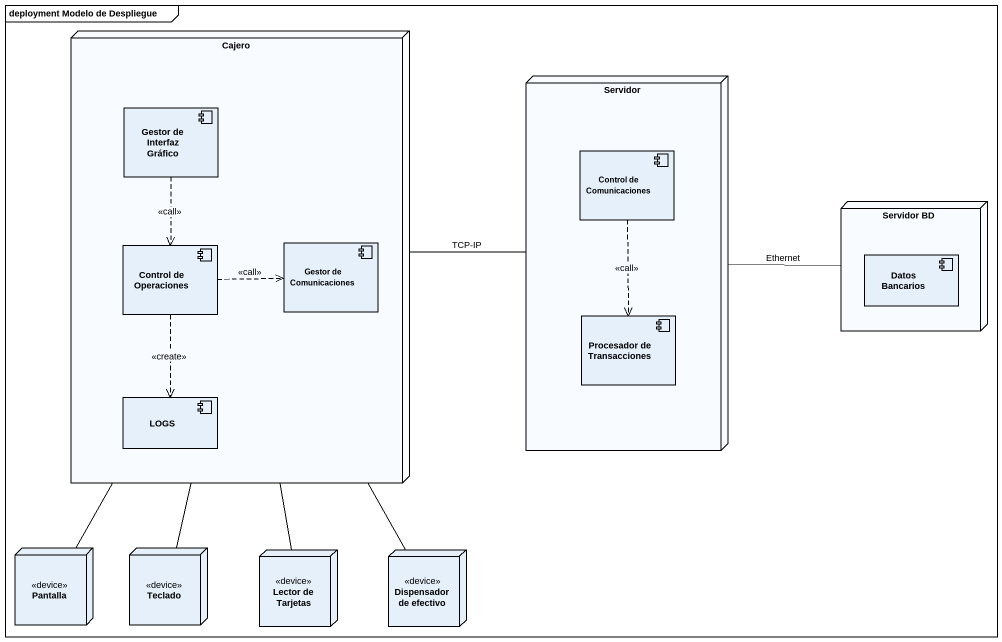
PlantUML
@startuml
mainframe deployment Modelo de Despliegue
node Cajero {
  component "Gestor de Interfaz Gráfico" as Gestor_de_Interfaz_Gráfico
  component "Control de Operaciones" as Control_de_Operaciones
  component "Gestor de Comunicaciones" as Gestor_de_Comunicaciones
  component LOGS
}
node Servidor {
  component "Control de Comunicaciones" as Control_de_Comunicaciones
  component "Procesador de Transacciones" as Procesador_de_Transacciones
}
node "Servidor BD" as Servidor_BD {
  component "Datos Bancarios" as Datos_Bancarios
}
node Pantalla <<device>>
node Teclado <<device>>
node "Lector de Tarjetas" as Lector_de_Tarjetas <<device>>
node "Dispensador de efectivo" as Dispensador_de_efectivo <<device>>
Cajero -right- Servidor : TCP-IP
Gestor_de_Interfaz_Gráfico ..> Control_de_Operaciones : <<call>>
Servidor -right- Servidor_BD : Ethernet
Control_de_Comunicaciones ..> Procesador_de_Transacciones : <<call>>
Control_de_Operaciones .right.> Gestor_de_Comunicaciones : <<call>>
Control_de_Operaciones ..> LOGS : <<create>>
Pantalla -up- Cajero
Teclado -up- Cajero
Lector_de_Tarjetas -up- Cajero
Dispensador_de_efectivo -up- Cajero
@enduml
